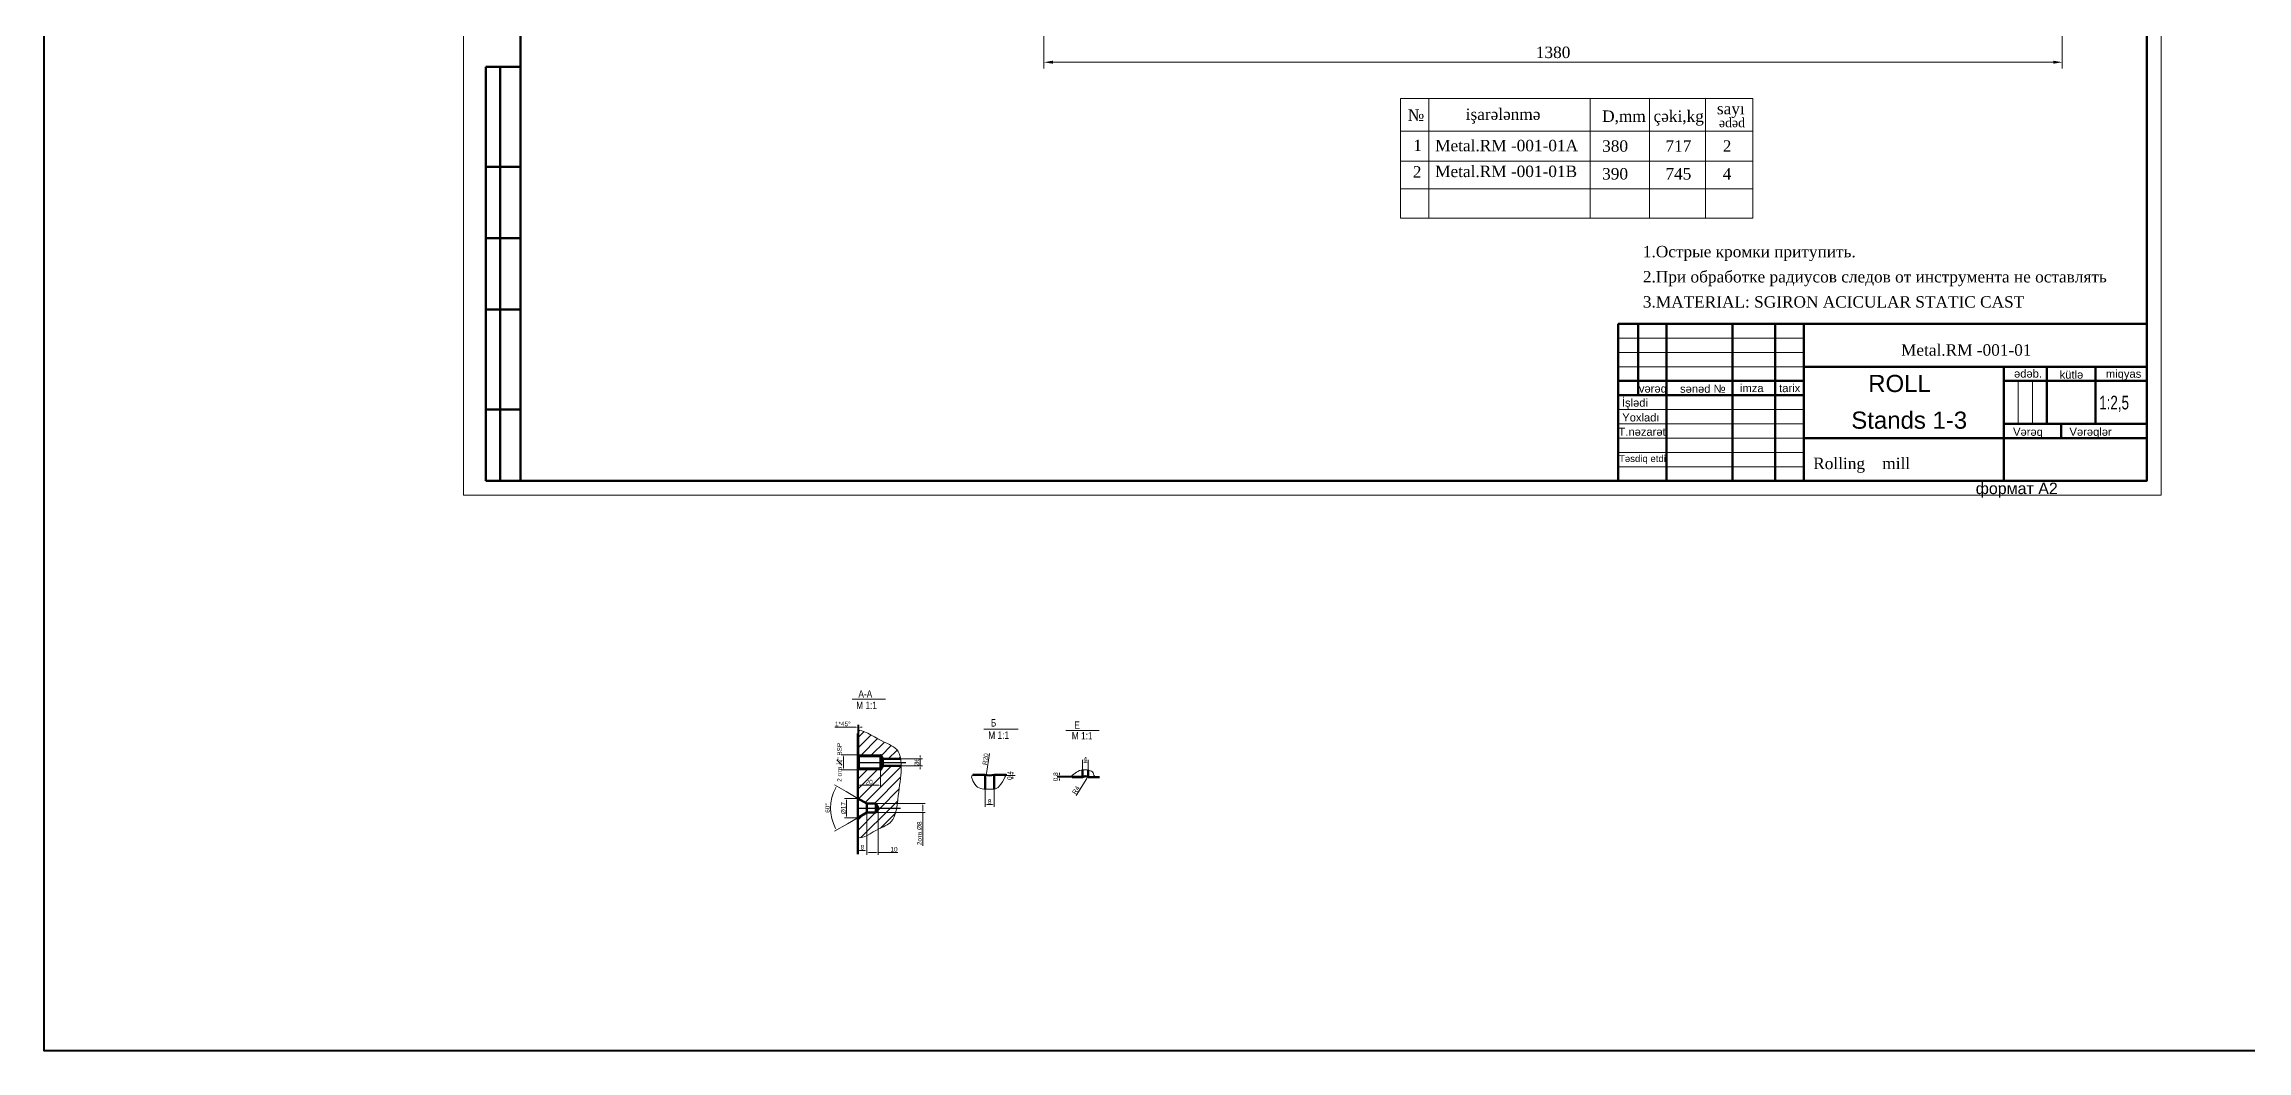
# Model space of a CAD drawing. Header units: millimetres. Extents: x -954 to 34898, y -2134 to 12006.
# Drawn here: x 8803 to 10730, y 2658 to 3539 of the extents above; entities that cross this region are included whole.
import ezdxf

# ---------------------------------------------------------------- set-up
doc = ezdxf.new("R2010")
doc.units = ezdxf.units.MM
doc.header["$LTSCALE"] = 3
doc.linetypes.add('ACAD_ISO04W100', pattern=[30, 24, -3, 0, -3])
for name, color, linetype, lineweight in [('Quota', 3, 'Continuous', 40), ('контурная', 7, 'Continuous', 50), ('осевые', 1, 'ACAD_ISO04W100', 25), ('тонкая', 7, 'Continuous', 20), ('тонкий', 7, 'Continuous', 20)]:
    doc.layers.add(name, color=color, linetype=linetype, lineweight=lineweight)
doc.styles.add('s1v2.5', font='arial.ttf', dxfattribs={"width": 0.7, "height": 2.5})
doc.styles.add('s2.5v4', font='times.ttf', dxfattribs={"height": 10})
doc.styles.add('s3v2.5', font='arial.ttf', dxfattribs={"width": 0.8, "height": 7.5})
doc.styles.add('s4v4', font='arial.ttf', dxfattribs={"height": 16})
doc.styles.get("Standard").update_dxf_attribs({"font": 'arial.ttf'})
doc.dimstyles.new('s1v4', dxfattribs={"dimtxt": 4, "dimasz": 1.5, "dimexe": 2, "dimexo": 0, "dimgap": 0.7, "dimtad": 1, "dimtxsty": 'Standard', "dimcen": 2.5, "dimadec": 0, "dimazin": 0, "dimtfac": 1, "dimtix": 1, "dimtmove": 0, "dimatfit": 3, "dimfxl": 1, "dimlwd": -1, "dimlwe": 20, "dimarcsym": 0})
doc.dimstyles.new('s2.5v4', dxfattribs={"dimtxt": 10, "dimasz": 8, "dimexe": 5.5, "dimexo": 0.5, "dimgap": 3.5, "dimtad": 1, "dimdec": 0, "dimtxsty": 's2.5v4', "dimcen": 2.5, "dimclrd": 256, "dimclre": 1, "dimclrt": 256, "dimadec": 0, "dimazin": 0, "dimtfac": 1, "dimtdec": 0, "dimtmove": 0, "dimatfit": 3, "dimfxl": 1, "dimlwd": -1, "dimlwe": -1, "dimarcsym": 0})
pattern_1 = [(45, (9427.4684, 2790.4715), (-4.49013, 4.49013), [])]

# ---------------------------------------------------------------- blocks, each defined once
blk = doc.blocks.new('*D745')
at = {"layer": 'Defpoints', "color": 0, "transparency": 16777216}
for p in [(10568.5, 3565.2), (9677.7, 3558.8), (9677.7, 3523.1)]:
    blk.add_point(p, dxfattribs=at)
at = {"layer": 'тонкая', "color": 1, "transparency": 16777216}
for p, q in [((10568.5, 3564.7), (10568.5, 3517.6)), ((9677.7, 3558.3), (9677.7, 3517.6))]:
    blk.add_line(p, q, dxfattribs=at)
at = {"layer": 'тонкая', "transparency": 16777216}
blk.add_line((10560.5, 3523.1), (9685.7, 3523.1), dxfattribs=at)
for points in [[(9685.7, 3524.5), (9685.7, 3521.8), (9677.7, 3523.1)], [(10560.5, 3524.5), (10560.5, 3521.8), (10568.5, 3523.1)]]:
    blk.add_solid(points, dxfattribs=at)
at = {"layer": 'тонкая', "transparency": 16777216, "insert": (10123.1, 3531.7), "char_height": 10, "attachment_point": 5, "style": 's2.5v4'}
blk.add_mtext('1380', dxfattribs=at)
blk = doc.blocks.new('*D760')
at = {"layer": 'Defpoints', "color": 0, "transparency": 16777216}
for p in [(9549, 2913.5), (9549, 2907.5), (9569.5, 2907.5)]:
    blk.add_point(p, dxfattribs=at)
at = {"layer": 'тонкая', "color": 0, "lineweight": 20, "transparency": 16777216}
for p, q in [((9549, 2913.5), (9571.5, 2913.5)), ((9549, 2907.5), (9571.5, 2907.5))]:
    blk.add_line(p, q, dxfattribs=at)
at = {"layer": 'тонкая', "color": 0, "transparency": 16777216}
for p, q in [((9569.5, 2915), (9569.5, 2916.5)), ((9569.5, 2913.5), (9569.5, 2907.5)), ((9569.5, 2906), (9569.5, 2904.5))]:
    blk.add_line(p, q, dxfattribs=at)
for points in [[(9569.3, 2915), (9569.8, 2915), (9569.5, 2913.5)], [(9569.3, 2906), (9569.8, 2906), (9569.5, 2907.5)]]:
    blk.add_solid(points, dxfattribs=at)
at = {"layer": 'тонкая', "color": 0, "transparency": 16777216, "insert": (9566.7, 2910.5), "char_height": 4, "attachment_point": 5, "rotation": 90}
blk.add_mtext('%%c6', dxfattribs=at)
blk = doc.blocks.new('*D761')
at = {"layer": 'Defpoints', "color": 0, "transparency": 16777216}
for p in [(9514.9, 2879), (9505.2, 2862), (9514.9, 2862)]:
    blk.add_point(p, dxfattribs=at)
at = {"layer": 'тонкая', "color": 0, "lineweight": 20, "transparency": 16777216}
for p, q in [((9514.9, 2879), (9503.2, 2879)), ((9514.9, 2862), (9503.2, 2862))]:
    blk.add_line(p, q, dxfattribs=at)
at = {"layer": 'тонкая', "color": 0, "transparency": 16777216}
blk.add_line((9505.2, 2877.5), (9505.2, 2863.5), dxfattribs=at)
for points in [[(9505, 2877.5), (9505.5, 2877.5), (9505.2, 2879)], [(9505, 2863.5), (9505.5, 2863.5), (9505.2, 2862)]]:
    blk.add_solid(points, dxfattribs=at)
at = {"layer": 'тонкая', "color": 0, "transparency": 16777216, "insert": (9502.4, 2870.5), "char_height": 4, "attachment_point": 5, "rotation": 90}
blk.add_mtext('%%c17', dxfattribs=at)
blk = doc.blocks.new('*D762')
at = {"layer": 'Defpoints', "color": 0, "transparency": 16777216}
for p in [(9491.8, 2877.2), (9504.7, 2884.9), (9514.9, 2879), (9505.8, 2856.8), (9522.8, 2866.5)]:
    blk.add_point(p, dxfattribs=at)
at = {"layer": 'тонкая', "color": 0, "lineweight": 20, "transparency": 16777216}
for p, q in [((9504.7, 2884.9), (9494.6, 2890.7)), ((9505.8, 2856.8), (9494.5, 2850.4))]:
    blk.add_line(p, q, dxfattribs=at)
at = {"layer": 'тонкая', "color": 0, "transparency": 16777216}
blk.add_arc((9529.7, 2870.4), 38.5, 152.2307, 207.4632, dxfattribs=at)
for points in [[(9495.4, 2888.5), (9495.9, 2888.3), (9496.4, 2889.7)], [(9495.8, 2852.8), (9495.3, 2852.6), (9496.3, 2851.4)]]:
    blk.add_solid(points, dxfattribs=at)
at = {"layer": 'тонкая', "color": 0, "transparency": 16777216, "insert": (9488.5, 2870.6), "char_height": 4, "attachment_point": 5, "rotation": 89.8469}
blk.add_mtext('60°', dxfattribs=at)
blk = doc.blocks.new('*D763')
at = {"layer": 'Defpoints', "color": 0, "transparency": 16777216}
for p in [(9514.9, 2904), (9514.9, 2890.5), (9534.9, 2904)]:
    blk.add_point(p, dxfattribs=at)
at = {"layer": 'тонкая', "color": 0, "lineweight": 20, "transparency": 16777216}
for p, q in [((9514.9, 2904), (9514.9, 2888.5)), ((9534.9, 2904), (9534.9, 2888.5))]:
    blk.add_line(p, q, dxfattribs=at)
at = {"layer": 'тонкая', "color": 0, "transparency": 16777216}
blk.add_line((9533.4, 2890.5), (9516.4, 2890.5), dxfattribs=at)
for points in [[(9516.4, 2890.7), (9516.4, 2890.2), (9514.9, 2890.5)], [(9533.4, 2890.7), (9533.4, 2890.2), (9534.9, 2890.5)]]:
    blk.add_solid(points, dxfattribs=at)
at = {"layer": 'тонкая', "color": 0, "transparency": 16777216, "insert": (9524.9, 2893.2), "char_height": 4, "attachment_point": 5}
blk.add_mtext('20', dxfattribs=at)
blk = doc.blocks.new('*D747')
at = {"layer": 'Defpoints', "color": 0, "transparency": 16777216}
for p in [(9514.9, 2866.5), (9522.8, 2866.5), (9514.9, 2833.5)]:
    blk.add_point(p, dxfattribs=at)
at = {"layer": 'тонкая', "color": 0, "lineweight": 20, "transparency": 16777216}
for p, q in [((9514.9, 2866.5), (9514.9, 2831.5)), ((9522.8, 2866.5), (9522.8, 2831.5))]:
    blk.add_line(p, q, dxfattribs=at)
at = {"layer": 'тонкая', "color": 0, "transparency": 16777216}
blk.add_line((9521.3, 2833.5), (9516.4, 2833.5), dxfattribs=at)
for points in [[(9516.4, 2833.7), (9516.4, 2833.2), (9514.9, 2833.5)], [(9521.3, 2833.7), (9521.3, 2833.2), (9522.8, 2833.5)]]:
    blk.add_solid(points, dxfattribs=at)
at = {"layer": 'тонкая', "color": 0, "transparency": 16777216, "insert": (9518.9, 2836.2), "char_height": 4, "attachment_point": 5}
blk.add_mtext('8', dxfattribs=at)
blk = doc.blocks.new('*D764')
at = {"layer": 'Defpoints', "color": 0, "transparency": 16777216}
for p in [(9522.8, 2870.5), (9532.9, 2870.5), (9522.8, 2831.7)]:
    blk.add_point(p, dxfattribs=at)
at = {"layer": 'тонкая', "color": 0, "lineweight": 20, "transparency": 16777216}
for p, q in [((9522.8, 2870.5), (9522.8, 2829.7)), ((9532.9, 2870.5), (9532.9, 2829.7))]:
    blk.add_line(p, q, dxfattribs=at)
at = {"layer": 'тонкая', "color": 0, "transparency": 16777216}
for p, q in [((9524.3, 2831.7), (9531.4, 2831.7)), ((9532.9, 2831.7), (9550, 2831.7))]:
    blk.add_line(p, q, dxfattribs=at)
for points in [[(9524.3, 2831.9), (9524.3, 2831.4), (9522.8, 2831.7)], [(9531.4, 2831.9), (9531.4, 2831.4), (9532.9, 2831.7)]]:
    blk.add_solid(points, dxfattribs=at)
at = {"layer": 'тонкая', "color": 0, "transparency": 16777216, "insert": (9546.6, 2834.4), "char_height": 4, "attachment_point": 5}
blk.add_mtext('10', dxfattribs=at)
blk = doc.blocks.new('*D765')
at = {"layer": 'Defpoints', "color": 0, "transparency": 16777216}
for p in [(9529.5, 2874.5), (9529.5, 2866.5), (9571.8, 2866.5)]:
    blk.add_point(p, dxfattribs=at)
at = {"layer": 'тонкая', "color": 0, "lineweight": 20, "transparency": 16777216}
for p, q in [((9529.5, 2874.5), (9573.8, 2874.5)), ((9529.5, 2866.5), (9573.8, 2866.5))]:
    blk.add_line(p, q, dxfattribs=at)
at = {"layer": 'тонкая', "color": 0, "transparency": 16777216}
for p, q in [((9571.8, 2873), (9571.8, 2868)), ((9571.8, 2866.5), (9571.8, 2837.5))]:
    blk.add_line(p, q, dxfattribs=at)
for points in [[(9571.5, 2873), (9572, 2873), (9571.8, 2874.5)], [(9571.5, 2868), (9572, 2868), (9571.8, 2866.5)]]:
    blk.add_solid(points, dxfattribs=at)
at = {"layer": 'тонкая', "color": 0, "transparency": 16777216, "insert": (9568.9, 2848.4), "char_height": 4, "attachment_point": 5, "rotation": 90}
blk.add_mtext('2{\\fArial|b0|i0|c204|p34;отв}.%%c8', dxfattribs=at)
blk = doc.blocks.new('*D766')
at = {"layer": 'Defpoints', "color": 0, "transparency": 16777216}
for p in [(9518.1, 2917), (9502.4, 2904), (9518.1, 2904)]:
    blk.add_point(p, dxfattribs=at)
at = {"layer": 'тонкая', "color": 0, "lineweight": 20, "transparency": 16777216}
for p, q in [((9518.1, 2917), (9500.4, 2917)), ((9518.1, 2904), (9500.4, 2904))]:
    blk.add_line(p, q, dxfattribs=at)
at = {"layer": 'тонкая', "color": 0, "transparency": 16777216}
blk.add_line((9502.4, 2915.5), (9502.4, 2905.5), dxfattribs=at)
for points in [[(9502.2, 2915.5), (9502.7, 2915.5), (9502.4, 2917)], [(9502.2, 2905.5), (9502.7, 2905.5), (9502.4, 2904)]]:
    blk.add_solid(points, dxfattribs=at)
at = {"layer": 'тонкая', "color": 0, "transparency": 16777216, "insert": (9498.9, 2910.5), "char_height": 4, "attachment_point": 5, "rotation": 90}
blk.add_mtext("\\A1;2 {\\fArial|b0|i0|c204|p34;отв}.{\\H0.7x;\\S1#4;}'' BSP", dxfattribs=at)
blk = doc.blocks.new('*D767')
at = {"layer": 'Defpoints', "color": 0, "transparency": 16777216}
for p in [(9514.9, 2941.3), (9514.9, 2914.7), (9515.9, 2914.7)]:
    blk.add_point(p, dxfattribs=at)
at = {"layer": 'тонкая', "color": 0, "transparency": 16777216}
for p, q in [((9513.4, 2941.3), (9494.8, 2941.3)), ((9515.9, 2941.3), (9514.9, 2941.3)), ((9517.4, 2941.3), (9518.9, 2941.3))]:
    blk.add_line(p, q, dxfattribs=at)
at = {"layer": 'тонкая', "color": 0, "lineweight": 20, "transparency": 16777216}
for p, q in [((9514.9, 2914.7), (9514.9, 2943.3)), ((9515.9, 2914.7), (9515.9, 2943.3))]:
    blk.add_line(p, q, dxfattribs=at)
at = {"layer": 'тонкая', "color": 0, "transparency": 16777216}
for points in [[(9513.4, 2941.6), (9513.4, 2941.1), (9514.9, 2941.3)], [(9517.4, 2941.6), (9517.4, 2941.1), (9515.9, 2941.3)]]:
    blk.add_solid(points, dxfattribs=at)
at = {"layer": 'тонкая', "color": 0, "transparency": 16777216, "insert": (9501.8, 2944.1), "char_height": 4, "attachment_point": 5}
blk.add_mtext('1*45°', dxfattribs=at)
blk = doc.blocks.new('*D768')
at = {"layer": 'Defpoints', "color": 0, "transparency": 16777216}
for p in [(9713.9, 2894.3), (9716, 2897.7)]:
    blk.add_point(p, dxfattribs=at)
at = {"layer": 'тонкая', "color": 0, "transparency": 16777216}
blk.add_line((9705.9, 2881.5), (9715.2, 2896.5), dxfattribs=at)
blk.add_solid([(9715, 2896.6), (9715.4, 2896.3), (9716, 2897.7)], dxfattribs=at)
at = {"layer": 'тонкая', "color": 0, "transparency": 16777216, "insert": (9705.7, 2886.2), "char_height": 4, "attachment_point": 5, "rotation": 58.059}
blk.add_mtext('R4', dxfattribs=at)
blk = doc.blocks.new('*D769')
at = {"layer": 'Defpoints', "color": 0, "transparency": 16777216}
for p in [(9716.3, 2910.6), (9711.5, 2902.2), (9716.3, 2902.2)]:
    blk.add_point(p, dxfattribs=at)
at = {"layer": 'тонкая', "color": 0, "lineweight": 20, "transparency": 16777216}
for p, q in [((9711.5, 2902.2), (9711.5, 2912.6)), ((9716.3, 2902.2), (9716.3, 2912.6))]:
    blk.add_line(p, q, dxfattribs=at)
at = {"layer": 'тонкая', "color": 0, "transparency": 16777216}
blk.add_line((9713, 2910.6), (9714.8, 2910.6), dxfattribs=at)
for points in [[(9713, 2910.8), (9713, 2910.3), (9711.5, 2910.6)], [(9714.8, 2910.8), (9714.8, 2910.3), (9716.3, 2910.6)]]:
    blk.add_solid(points, dxfattribs=at)
at = {"layer": 'тонкая', "color": 0, "transparency": 16777216, "insert": (9713.9, 2913.3), "char_height": 4, "attachment_point": 5}
blk.add_mtext('4', dxfattribs=at)
blk = doc.blocks.new('*D770')
at = {"layer": 'Defpoints', "color": 0, "transparency": 16777216}
for p in [(9691.4, 2898.3), (9713.9, 2898.3), (9713.9, 2897.5)]:
    blk.add_point(p, dxfattribs=at)
at = {"layer": 'тонкая', "color": 0, "lineweight": 20, "transparency": 16777216}
for p, q in [((9713.9, 2898.3), (9689.4, 2898.3)), ((9713.9, 2897.5), (9689.4, 2897.5))]:
    blk.add_line(p, q, dxfattribs=at)
at = {"layer": 'тонкая', "color": 0, "transparency": 16777216}
for p, q in [((9691.4, 2899.8), (9691.4, 2901.3)), ((9691.4, 2897.5), (9691.4, 2898.3)), ((9691.4, 2896), (9691.4, 2894.5))]:
    blk.add_line(p, q, dxfattribs=at)
for points in [[(9691.2, 2899.8), (9691.7, 2899.8), (9691.4, 2898.3)], [(9691.2, 2896), (9691.7, 2896), (9691.4, 2897.5)]]:
    blk.add_solid(points, dxfattribs=at)
at = {"layer": 'тонкая', "color": 0, "transparency": 16777216, "insert": (9688.3, 2897.9), "char_height": 4, "attachment_point": 5, "rotation": 90}
blk.add_mtext('0,8', dxfattribs=at)
blk = doc.blocks.new('*D785')
at = {"layer": 'Defpoints', "color": 0, "transparency": 16777216}
for p in [(9630.2, 2899), (9630.2, 2899), (9650.6, 2899)]:
    blk.add_point(p, dxfattribs=at)
at = {"layer": 'тонкая', "color": 0, "lineweight": 20, "transparency": 16777216}
blk.add_line((9630.2, 2899), (9652.6, 2899), dxfattribs=at)
blk.add_line((9630.2, 2899), (9652.6, 2899), dxfattribs=at)
at = {"layer": 'тонкая', "color": 0, "transparency": 16777216}
for p, q in [((9650.6, 2900.5), (9650.6, 2902)), ((9650.6, 2897.5), (9650.6, 2896))]:
    blk.add_line(p, q, dxfattribs=at)
for points in [[(9650.3, 2900.5), (9650.8, 2900.5), (9650.6, 2899)], [(9650.3, 2897.5), (9650.8, 2897.5), (9650.6, 2899)]]:
    blk.add_solid(points, dxfattribs=at)
at = {"layer": 'тонкая', "color": 0, "transparency": 16777216, "insert": (9647.8, 2899), "char_height": 4, "attachment_point": 5, "rotation": 90}
blk.add_mtext('0.4', dxfattribs=at)
blk = doc.blocks.new('*D786')
at = {"layer": 'Defpoints', "color": 0, "transparency": 16777216}
for p in [(9630.2, 2919), (9627.4, 2899.2)]:
    blk.add_point(p, dxfattribs=at)
at = {"layer": 'тонкая', "color": 0, "transparency": 16777216}
blk.add_line((9630.1, 2918.3), (9627.6, 2900.7), dxfattribs=at)
blk.add_solid([(9627.4, 2900.8), (9627.9, 2900.7), (9627.4, 2899.2)], dxfattribs=at)
at = {"layer": 'тонкая', "color": 0, "transparency": 16777216, "insert": (9626.6, 2913.3), "char_height": 4, "attachment_point": 5, "rotation": 82.1071}
blk.add_mtext('R20', dxfattribs=at)
blk = doc.blocks.new('*D787')
at = {"layer": 'Defpoints', "color": 0, "transparency": 16777216}
for p in [(9626.3, 2887.2), (9626.3, 2873.5), (9634.3, 2887.2)]:
    blk.add_point(p, dxfattribs=at)
at = {"layer": 'тонкая', "color": 0, "lineweight": 20, "transparency": 16777216}
for p, q in [((9626.3, 2887.2), (9626.3, 2871.5)), ((9634.3, 2887.2), (9634.3, 2871.5))]:
    blk.add_line(p, q, dxfattribs=at)
at = {"layer": 'тонкая', "color": 0, "transparency": 16777216}
blk.add_line((9632.8, 2873.5), (9627.8, 2873.5), dxfattribs=at)
for points in [[(9627.8, 2873.8), (9627.8, 2873.3), (9626.3, 2873.5)], [(9632.8, 2873.8), (9632.8, 2873.3), (9634.3, 2873.5)]]:
    blk.add_solid(points, dxfattribs=at)
at = {"layer": 'тонкая', "color": 0, "transparency": 16777216, "insert": (9630.3, 2876.3), "char_height": 4, "attachment_point": 5}
blk.add_mtext('8', dxfattribs=at)

msp = doc.modelspace()

# ---------------------------------------------------------------- hatches: boundary and pattern name
at = {"layer": 'тонкая'}
h = msp.add_hatch(dxfattribs=at)
h.set_pattern_fill('ANSI31', color=256, scale=2, style=0)
h.set_pattern_definition(pattern_1)
edge = h.paths.add_edge_path()
edge.add_spline(control_points=[(9552.431, 2913.499), (9551.87, 2916.753), (9548.942, 2924.308), (9535.321, 2928.313), (9514.925, 2941.909), (9514.925, 2935.814)], knot_values=[84.74191699, 84.74191699, 84.74191699, 84.74191699, 95.74062179, 114.65739041, 132.94298521, 132.94298521, 132.94298521, 132.94298521], degree=3, periodic=0)
edge.add_line((9514.925, 2935.814), (9514.925, 2916.999))
edge.add_line((9514.925, 2916.999), (9534.925, 2916.999))
edge.add_line((9534.925, 2916.999), (9536.946, 2913.499))
edge.add_line((9536.946, 2913.499), (9540.41, 2913.499))
edge.add_line((9540.41, 2913.499), (9548.97, 2913.499))
edge.add_line((9548.97, 2913.499), (9552.431, 2913.499))
h = msp.add_hatch(dxfattribs=at)
h.set_pattern_fill('ANSI31', color=256, scale=2, style=0)
h.set_pattern_definition(pattern_1)
edge = h.paths.add_edge_path()
edge.add_line((9514.925, 2903.999), (9514.925, 2878.999))
edge.add_line((9514.925, 2878.999), (9522.825, 2874.499))
edge.add_line((9522.825, 2874.499), (9530.615, 2874.499))
edge.add_line((9530.615, 2874.499), (9532.925, 2870.499))
edge.add_line((9532.925, 2870.499), (9548.896, 2870.499))
edge.add_spline(control_points=[(9548.896, 2870.499), (9549.503, 2873.946), (9550.835, 2886.522), (9553.036, 2899.77), (9552.933, 2907.499)], knot_values=[45.85749548, 45.85749548, 45.85749548, 45.85749548, 55.66671842, 78.46226637, 78.46226637, 78.46226637, 78.46226637], degree=3, periodic=0)
edge.add_line((9552.933, 2907.499), (9548.97, 2907.499))
edge.add_line((9548.97, 2907.499), (9540.41, 2907.499))
edge.add_line((9540.41, 2907.499), (9536.946, 2907.499))
edge.add_line((9536.946, 2907.499), (9534.925, 2903.999))
edge.add_line((9534.925, 2903.999), (9514.925, 2903.999))
h = msp.add_hatch(dxfattribs=at)
h.set_pattern_fill('ANSI31', color=256, scale=2, style=0)
h.set_pattern_definition(pattern_1)
edge = h.paths.add_edge_path()
edge.add_line((9522.825, 2866.499), (9514.925, 2861.994))
edge.add_line((9514.925, 2861.994), (9514.925, 2846.722))
edge.add_spline(control_points=[(9514.925, 2846.722), (9514.925, 2841.12), (9532.689, 2852.997), (9545.365, 2856.802), (9548.032, 2865.595), (9548.896, 2870.499)], knot_values=[0, 0, 0, 0, 16.80500287, 31.903566, 45.85749548, 45.85749548, 45.85749548, 45.85749548], degree=3, periodic=0)
edge.add_line((9548.896, 2870.499), (9532.925, 2870.499))
edge.add_line((9532.925, 2870.499), (9530.615, 2866.499))
edge.add_line((9530.615, 2866.499), (9522.825, 2866.499))

# ---------------------------------------------------------------- linework, layer by layer
at = {"layer": 'Quota'}
msp.add_lwpolyline([(8803.18, 4630.376), (13627.232, 4630.376), (13627.232, 2657.952), (8803.18, 2657.952)], close=True, dxfattribs=at)
at = {"layer": 'контурная'}
for p, q in [((9189.639, 3156.723), (9189.639, 3519.223)), ((9189.639, 3519.223), (9219.639, 3519.223)), ((9202.139, 3519.223), (9202.139, 3156.723)), ((9189.639, 3431.723), (9219.639, 3431.723)), ((9189.639, 3369.223), (9219.639, 3369.223)), ((9189.639, 3306.723), (9219.639, 3306.723)), ((9219.914, 3294.223), (9219.914, 3156.723)), ((10179.914, 3294.223), (10179.914, 3156.723)), ((10179.914, 3294.223), (10642.414, 3294.223)), ((10179.914, 3294.223), (10342.414, 3294.223)), ((10642.414, 3294.223), (10179.914, 3294.223)), ((10179.914, 3294.223), (10342.414, 3294.223)), ((10642.414, 3294.223), (10179.914, 3294.223)), ((10197.414, 3294.223), (10197.414, 3231.723)), ((10222.414, 3294.223), (10222.414, 3156.723)), ((10279.914, 3294.223), (10222.414, 3294.223)), ((10279.914, 3294.223), (10222.414, 3294.223)), ((10279.914, 3294.223), (10279.914, 3156.723)), ((10642.414, 3294.223), (10642.414, 3156.723)), ((10342.414, 3256.723), (10642.414, 3256.723)), ((10179.914, 3244.223), (10342.414, 3244.223)), ((10342.414, 3244.223), (10342.414, 3231.723)), ((9189.639, 3219.223), (9219.639, 3219.223)), ((10342.414, 3231.723), (10179.914, 3231.723)), ((10567.414, 3206.723), (10567.414, 3200.473)), ((10567.414, 3200.473), (10567.414, 3194.223)), ((9219.639, 3156.723), (9189.639, 3156.723)), ((9514.925, 2935.814), (9514.925, 2830.266)), ((9514.925, 2910.499), (9514.925, 2916.999)), ((9514.925, 2910.499), (9514.925, 2870.499)), ((9514.925, 2910.499), (9514.925, 2903.999)), ((9540.41, 2913.499), (9537.646, 2913.499)), ((9515.925, 2904.999), (9534.925, 2904.999)), ((9541.624, 2907.499), (9536.946, 2907.499)), ((9548.97, 2907.499), (9540.41, 2907.499)), ((9548.97, 2907.499), (9552.933, 2907.499)), ((9626.288, 2887.123), (9626.288, 2899.432)), ((9634.096, 2899.432), (9644.576, 2899.432)), ((9634.288, 2899.432), (9634.288, 2887.188)), ((9702.304, 2897.541), (9711.513, 2897.541)), ((9711.513, 2897.541), (9702.304, 2897.541)), ((9711.513, 2897.541), (9711.513, 2903.738)), ((9713.913, 2898.341), (9713.913, 2897.541)), ((9716.313, 2897.541), (9716.313, 2903.656)), ((9716.313, 2897.541), (9726.452, 2897.541)), ((9522.825, 2874.499), (9530.615, 2874.499)), ((9522.825, 2866.499), (9530.615, 2866.499))]:
    msp.add_line(p, q, dxfattribs=at)
msp.add_lwpolyline([(9219.914, 4181.723), (10642.414, 4181.723), (10642.414, 3156.723), (9219.914, 3156.723), (9219.914, 4181.723)], close=True, dxfattribs=at)
for points in [[(10317.414, 3294.223), (10317.414, 3156.723)], [(10342.414, 3294.223), (10342.414, 3156.723)], [(10517.414, 3156.723), (10517.414, 3256.723)], [(10554.914, 3256.723), (10554.914, 3206.723)], [(10597.414, 3256.723), (10597.414, 3206.723)], [(10642.414, 3244.223), (10517.414, 3244.223)], [(10642.414, 3206.723), (10517.414, 3206.723)], [(10342.414, 3194.223), (10642.414, 3194.223)], [(10179.914, 3156.723), (10642.414, 3156.723)], [(9515.925, 2915.999), (9514.925, 2916.999)], [(9514.925, 2910.499), (9515.925, 2910.499), (9515.925, 2915.999), (9515.925, 2904.999)], [(9515.925, 2915.999), (9535.502, 2915.999)], [(9534.925, 2910.499), (9534.925, 2916.999), (9534.925, 2903.999)], [(9534.925, 2916.999), (9536.946, 2913.499)], [(9540.41, 2913.499), (9536.946, 2913.499)], [(9536.946, 2907.499), (9536.946, 2913.499)], [(9548.97, 2913.499), (9537.646, 2913.499)], [(9548.97, 2913.499), (9552.431, 2913.499)], [(9515.925, 2904.999), (9514.925, 2903.999)], [(9534.925, 2903.999), (9536.946, 2907.499)], [(9615.649, 2899.432), (9626.288, 2899.432)], [(9522.825, 2866.499), (9514.925, 2861.999), (9522.825, 2866.499), (9522.825, 2874.499), (9514.925, 2878.999)], [(9522.825, 2870.499), (9522.825, 2874.499), (9522.825, 2866.499)], [(9532.925, 2870.499), (9530.615, 2874.499)], [(9530.615, 2874.499), (9530.615, 2866.499), (9532.925, 2870.499)]]:
    msp.add_lwpolyline(points, dxfattribs=at)
for centre, radius, start, end in [((9630.184, 2919.046), 20, 258.719557, 281.280443), ((9713.913, 2894.341), 4, 53.130102, 126.869898)]:
    msp.add_arc(centre, radius, start, end, dxfattribs=at)
at = {"layer": 'осевые'}
for p, q in [((9514.925, 2910.499), (9557.035, 2910.499)), ((9514.925, 2870.499), (9552.349, 2870.499))]:
    msp.add_line(p, q, dxfattribs=at)
at = {"layer": 'тонкая'}
for p, q in [((9989.502, 3491.253), (10297.894, 3491.253)), ((9989.502, 3491.253), (9989.502, 3386.81)), ((10014.402, 3491.253), (10014.402, 3386.81)), ((10155.45, 3491.253), (10155.45, 3386.81)), ((10207.481, 3491.253), (10207.481, 3386.81)), ((10256.326, 3491.253), (10256.326, 3386.81)), ((10297.894, 3491.253), (10297.894, 3386.81)), ((9989.502, 3462.768), (10297.894, 3462.768)), ((9989.502, 3436.634), (10297.894, 3436.634)), ((9989.502, 3412.337), (10297.894, 3412.337)), ((9989.502, 3386.81), (10297.894, 3386.81)), ((10179.914, 3294.223), (10642.414, 3294.223)), ((10179.914, 3281.723), (10342.414, 3281.723)), ((10179.914, 3269.223), (10342.414, 3269.223)), ((10179.914, 3269.223), (10342.414, 3269.223)), ((10179.914, 3256.723), (10342.414, 3256.723)), ((10529.914, 3206.723), (10529.914, 3244.223)), ((10542.414, 3206.723), (10542.414, 3244.223)), ((10342.414, 3219.223), (10179.914, 3219.223)), ((10342.414, 3206.723), (10179.914, 3206.723)), ((10342.414, 3206.723), (10179.914, 3206.723)), ((10342.414, 3206.723), (10179.914, 3206.723)), ((10342.414, 3194.223), (10179.914, 3194.223)), ((10342.414, 3194.223), (10179.914, 3194.223)), ((10342.414, 3181.723), (10179.914, 3181.723)), ((10342.414, 3169.223), (10179.914, 3169.223)), ((9625.319, 2939.593), (9655.237, 2939.593)), ((9696.887, 2938.365), (9726.057, 2938.365)), ((9514.925, 2916.999), (9534.925, 2916.999)), ((9514.925, 2903.999), (9534.925, 2903.999)), ((9534.237, 2904.999), (9535.502, 2904.999)), ((9514.925, 2878.999), (9504.745, 2884.876)), ((9505.798, 2856.8), (9505.803, 2856.792)), ((9505.803, 2856.792), (9522.825, 2866.499))]:
    msp.add_line(p, q, dxfattribs=at)
for points in [[(9169.914, 4194.223), (10654.914, 4194.223), (10654.914, 3144.223), (9169.914, 3144.223), (9169.914, 4194.223)], [(9510.016, 2965.84), (9539.188, 2965.84)]]:
    msp.add_lwpolyline(points, dxfattribs=at)
for points, start_tangent, end_tangent in [([(9514.925, 2846.722), (9531.157, 2851.071), (9544.233, 2858.621), (9550.383, 2881.574), (9548.97, 2921.623), (9532.587, 2931.081), (9514.925, 2935.814)], (0, -1), (0, -1)), ([(9615.941, 2899.432), (9618.45, 2890.07), (9629.337, 2887.153), (9638.725, 2889.668), (9644.925, 2899.432)], (-0.99789944, 0.06478195), (-0.25881905, -0.96592583)), ([(9702.304, 2897.541), (9707.264, 2902.502), (9712.879, 2904.006), (9718.432, 2903.16), (9721.242, 2900.35), (9722.899, 2897.541)], (-1, 0), (1, 0))]:
    msp.add_spline(points, degree=3, dxfattribs=dict(at, start_tangent=start_tangent, end_tangent=end_tangent))
at = {"layer": 'тонкий'}
for p, q in [((9626.288, 2899.432), (9626.288, 2887.123)), ((9634.096, 2899.432), (9634.288, 2899.432))]:
    msp.add_line(p, q, dxfattribs=at)
msp.add_lwpolyline([(9634.096, 2899.432), (9644.925, 2899.432)], dxfattribs=at)

# ---------------------------------------------------------------- texts
at = {"layer": 'контурная', "style": 's3v2.5', "width": 0.8}
for s, p in [('A-A', (9515.468, 2967.137)), ('M 1:1', (9513.532, 2957.198)), ('Б', (9631.303, 2941.833)), ('М 1:1', (9629.059, 2931.006)), ('M 1:1', (9702.123, 2930.525)), ('E', (9704.367, 2939.859))]:
    msp.add_text(s, height=6.5, dxfattribs=at).set_placement(p)
at = {"layer": 'тонкая'}
for s, height, style, p in [('№', 10, 's2.5v4', (9995.992, 3471.822)), ('      işarələnmə', 10, 's2.5v4', (10023.978, 3472.642)), ('D,mm', 10, 's2.5v4', (10166.01, 3470.924)), ('çəki,kg', 10, 's2.5v4', (10210.949, 3470.924)), ('sayı', 10, 's2.5v4', (10266.404, 3477.554)), ('ədəd', 8, 's2.5v4', (10268.171, 3466.293)), ('1', 10, 's2.5v4', (10000.828, 3445.384)), ('    Metal.RM -001-01A', 10, 's2.5v4', (10004.816, 3445.195)), ('380', 10, 's2.5v4', (10166.01, 3444.79)), ('717', 10, 's2.5v4', (10221.369, 3444.79)), ('2', 10, 's2.5v4', (10271.495, 3444.79)), ('2', 10, 's2.5v4', (10000.391, 3422.229)), ('    Metal.RM -001-01B', 10, 's2.5v4', (10004.816, 3422.632)), ('390', 10, 's2.5v4', (10166.01, 3420.493)), ('745', 10, 's2.5v4', (10221.369, 3420.493)), ('4', 10, 's2.5v4', (10271.495, 3420.493)), ('1.Острые кромки притупить.                                                                                            ', 10, 's2.5v4', (10201.614, 3352.427)), ('2.При обработке радиусов следов от инструмента не оставлять', 10, 's2.5v4', (10201.614, 3330.411)), ('3.MATERIAL: SGIRON ACICULAR STATIC CAST', 10, 's2.5v4', (10201.614, 3308.412)), ('    Metal.RM -001-01', 10, 's2.5v4', (10412.317, 3266.329)), ('vərəq', 7, 's4v4', (10198.154, 3234.056)), ('sənəd №', 7, 's4v4', (10234.125, 3233.891)), ('imza     tarix', 7, 's4v4', (10286.566, 3234.475)), ('ROLL', 15, 's4v4', (10398.737, 3234.54)), ('ədəb.', 7, 's4v4', (10526.28, 3247.182)), ('kütlə', 7, 's4v4', (10566.168, 3246.258)), ('miqyas', 7, 's4v4', (10606.617, 3247.027)), ('İşlədi', 7, 's4v4', (10183.276, 3221.713)), ('Stands 1-3', 15, 's4v4', (10383.91, 3202.423)), ('T.nəzarət', 7, 's4v4', (10180.29, 3196.281)), ('Yoxladı', 7, 's4v4', (10183.574, 3208.789)), ('Vərəq', 7, 's4v4', (10525.414, 3196.248)), ('Vərəqlər', 7, 's4v4', (10574.764, 3196.248)), ('Təsdiq etdi', 6, 's4v4', (10180.762, 3173.275)), ('Rolling    mill  ', 10, 's2.5v4', (10350.633, 3167.094)), ('формат А2', 10, 's4v4', (10492.773, 3145.229))]:
    msp.add_text(s, height=height, dxfattribs=dict(at, style=style)).set_placement(p)
at = {"layer": 'тонкая', "style": 's1v2.5', "width": 0.7}
msp.add_text('1:2,5', height=12, dxfattribs=at).set_placement((10600.744, 3219.284))

# ---------------------------------------------------------------- dimensions: what is measured, and where the dimension line sits
at = {"layer": 'тонкая'}
for base, p1, p2, text, dimstyle, picture, middle in [((9677.696, 3523.14), (10568.495, 3565.22), (9677.696, 3558.768), '1380', 's2.5v4', '*D745', (10123.096, 3531.726)), ((9716.313, 2910.557), (9711.513, 2902.243), (9716.313, 2902.243), '4', 's1v4', '*D769', (9713.913, 2913.257))]:
    dim = msp.add_linear_dim(base=base, p1=p1, p2=p2, text=text, dimstyle=dimstyle, dxfattribs=at)
    dim.commit()
    dim.dimension.update_dxf_attribs({"geometry": picture, "text_midpoint": middle})
dim = msp.add_linear_dim(base=(9514.925, 2941.317), p1=(9515.925, 2914.666), p2=(9514.925, 2914.666), text='<>*45°', dimstyle='s1v4', dxfattribs=at)
dim.commit()
dim.dimension.update_dxf_attribs({"geometry": '*D767', "text_midpoint": (9501.848, 2941.317), "dimtype": 160})
for base, p1, p2, text, picture, middle in [((9502.448, 2903.999), (9518.075, 2916.999), (9518.075, 2903.999), "\\A1;2 {\\fArial|b0|i0|c204|p34;отв}.{\\H0.7x;\\S1#4;}'' BSP", '*D766', (9502.448, 2910.499)), ((9571.758, 2866.499), (9529.457, 2874.499), (9529.457, 2866.499), '2{\\fArial|b0|i0|c204|p34;отв}.%%c<>', '*D765', (9571.758, 2848.363))]:
    dim = msp.add_linear_dim(base=base, p1=p1, p2=p2, angle=90, text=text, dimstyle='s1v4', dxfattribs=at)
    dim.commit()
    dim.dimension.update_dxf_attribs({"geometry": picture, "text_midpoint": middle, "dimtype": 160})
for base, p1, p2, text, picture, middle in [((9569.55, 2907.499), (9548.97, 2913.499), (9548.97, 2907.499), '%%c<>', '*D760', (9566.696, 2910.499)), ((9650.567, 2899.046), (9630.184, 2899.046), (9630.184, 2899.046), '0.4', '*D785', (9647.825, 2899.046)), ((9505.209, 2861.999), (9514.925, 2878.999), (9514.925, 2861.999), '%%c<>', '*D761', (9502.355, 2870.499))]:
    dim = msp.add_linear_dim(base=base, p1=p1, p2=p2, angle=90, text=text, dimstyle='s1v4', dxfattribs=at)
    dim.commit()
    dim.dimension.update_dxf_attribs({"geometry": picture, "text_midpoint": middle})
for center, mpoint, picture, middle in [((9630.184, 2919.046), (9627.438, 2899.235), '*D786', (9629.335, 2912.922)), ((9713.913, 2894.341), (9716.03, 2897.736), '*D768', (9707.954, 2884.782))]:
    dim = msp.add_radius_dim(center=center, mpoint=mpoint, dimstyle='s1v4', dxfattribs=at)
    dim.commit()
    dim.dimension.update_dxf_attribs({"geometry": picture, "text_midpoint": middle, "dimtype": 164})
dim = msp.add_angular_dim_2l(base=(9491.81, 2877.202), line1=((9505.803, 2856.792), (9522.825, 2866.499)), line2=((9514.925, 2878.999), (9504.745, 2884.876)), dimstyle='s1v4', dxfattribs=at)
dim.commit()
dim.dimension.update_dxf_attribs({"geometry": '*D762', "text_midpoint": (9488.47, 2870.554)})
for base, p1, p2, picture, middle in [((9514.925, 2890.499), (9534.925, 2903.999), (9514.925, 2903.999), '*D763', (9524.925, 2893.241)), ((9626.288, 2873.521), (9634.288, 2887.188), (9626.288, 2887.188), '*D787', (9630.288, 2876.263))]:
    dim = msp.add_linear_dim(base=base, p1=p1, p2=p2, dimstyle='s1v4', dxfattribs=at)
    dim.commit()
    dim.dimension.update_dxf_attribs({"geometry": picture, "text_midpoint": middle})
dim = msp.add_linear_dim(base=(9691.444, 2898.341), p1=(9713.913, 2897.541), p2=(9713.913, 2898.341), angle=90, dimstyle='s1v4', dxfattribs=at)
dim.commit()
dim.dimension.update_dxf_attribs({"geometry": '*D770', "text_midpoint": (9688.34, 2897.941)})
dim = msp.add_linear_dim(base=(9514.925, 2833.496), p1=(9522.825, 2866.499), p2=(9514.925, 2866.499), dimstyle='s1v4', override={"dimdec": 0}, dxfattribs=at)
dim.commit()
dim.dimension.update_dxf_attribs({"geometry": '*D747', "text_midpoint": (9518.875, 2836.238)})
dim = msp.add_linear_dim(base=(9522.825, 2831.674), p1=(9532.925, 2870.499), p2=(9522.825, 2870.499), dimstyle='s1v4', override={"dimdec": 0}, dxfattribs=at)
dim.commit()
dim.dimension.update_dxf_attribs({"geometry": '*D764', "text_midpoint": (9546.621, 2831.674), "dimtype": 160})

doc.saveas('drawing.dxf')
